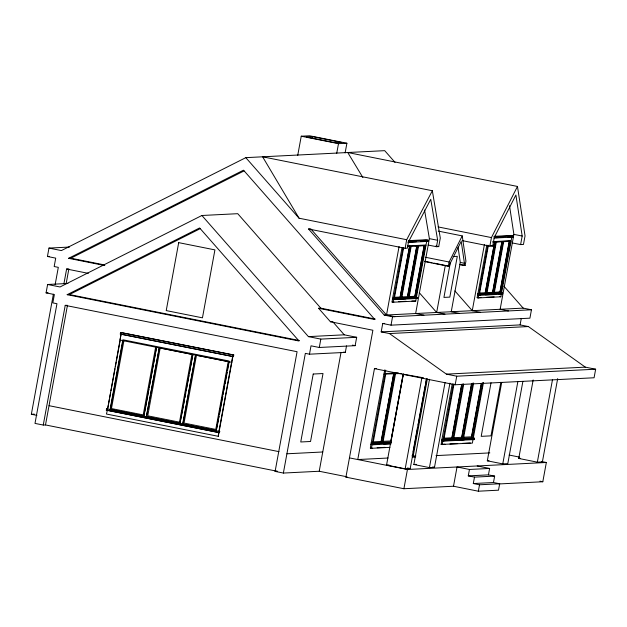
<?xml version="1.0" encoding="UTF-8"?>
<svg xmlns="http://www.w3.org/2000/svg" width="627" height="627" viewBox="0 0 627 627"><rect width="100%" height="100%" fill="white"/><g stroke="black" fill="none" stroke-linecap="round" stroke-linejoin="round"><path stroke-width="0.94" d="M110.274 409.862L122.994 340.571L123.895 340.751L111.449 408.569L143.215 414.917L155.661 347.099L156.562 347.287L143.92 416.171L110.352 409.455L109.717 409.886L215.86 431.11L215.931 430.702M55.145 284.627L58.311 267.353L54.173 266.53L55.717 258.136L47.433 256.482L48.977 248.088L69.519 247.054M43.255 425.051L65.224 305.365L297.08 351.716L275.112 471.402L277.353 471.292L45.497 424.941L43.255 425.051L34.994 423.405L56.963 303.719L52.825 302.888L54.361 294.518L46.077 292.864L47.613 284.486L67.959 283.467M36.891 415.372L31.35 414.267L53.381 294.228M63.978 283.42L66.619 269.014L68.116 268.944M66.219 283.302L68.86 268.905M45.497 424.941L67.465 305.255M232.891 356.583L120.282 334.073L120.572 332.467L233.746 354.945L233.448 356.551L232.648 356.465L218.933 431.235L219.724 431.321L219.481 432.661L106.308 410.176L106.559 408.843L107.632 408.914L109.388 399.344M219.724 431.321L219.168 431.352L218.274 436.306L106.418 414.016L107.389 410.254L106.308 410.176M231.849 362.335L120 340.046L121.074 334.16L107.632 408.914M109.741 397.432L110.618 392.651M110.971 390.739L115.007 368.731M115.36 366.819L116.238 362.038M116.591 360.125L119.396 344.811M119.749 342.898L120.102 340.986M110.07 409.47L122.861 339.787L229.004 361.003L216.213 430.694L218.423 420.153M144.092 415.215L144.445 413.295M144.798 411.383L148.834 389.383M149.187 387.47L153.223 365.463M153.576 363.55L155.159 354.937M155.512 353.025L156.389 348.244M159.282 347.828L146.357 416.728L159.282 347.828L192.85 354.537L190.569 366.975M160.183 348.009L147.737 415.826L179.494 422.175L191.94 354.357M192.85 354.537L179.925 423.437L183.366 406.202M183.719 404.29L184.597 399.501M184.949 397.589L185.827 392.808M186.18 390.895L188.986 375.589M189.338 373.668L190.216 368.888M182.919 423.97L195.569 355.078L182.645 423.977L216.495 430.678M228.228 361.607L215.782 429.424L184.024 423.076L196.47 355.258L229.137 361.795L227.554 370.4M218.776 418.24L219.129 416.328M219.481 414.416L222.812 396.233M223.165 394.32L223.518 392.408M223.87 390.496L224.748 385.707M225.093 383.795L227.201 372.313M219.481 432.661L218.682 432.567L218.274 436.306M219.207 431.219L233.181 354.976L233.746 354.945M297.707 155.48L301.242 136.216L309.644 135.793L346.896 143.238L345.132 152.87M312.293 138.598L312.646 136.67L341.668 142.47L335.492 142.784L306.47 136.984L312.646 136.67M336.73 153.294L338.494 143.661L346.896 143.238M275.112 471.402L283.373 473.056L305.341 353.369L309.479 354.192L345.328 352.39L346.519 345.877M309.479 354.192L311.016 345.822L319.292 347.476L355.141 345.673L356.677 337.302L344.254 334.818L308.413 336.621L201.902 215.492L60.035 286.97L47.613 284.486M319.292 347.476L320.828 339.105L356.677 337.302M283.373 473.056L319.221 471.253L341.01 352.523M493.473 482.531L494.648 476.112L474.49 477.123L473.307 483.542L493.473 482.531L499.68 483.77L498.504 490.189L478.338 491.207L453.501 486.238L403.906 488.739L345.916 477.147L372.885 330.241L330.429 321.753L318.594 308.288L320.836 308.178L375.181 319.041M376.404 368.527L374.452 368.629L357.766 459.552L388.089 458.023M374.452 368.629L455.171 384.766L594.082 377.767L595.65 369.209L585.304 367.14L528.373 326.557L389.469 333.556L381.192 331.895L382.729 323.508L384.688 323.407M394.791 316.659L386.514 315.005L399.078 246.521M415.505 297.049L417.574 297.457L417.386 298.46L394.532 299.612L392.463 299.197L402.064 247.485M410.591 298.546L416.25 298.264L415.732 301.07L393.09 302.214L392.055 302.002L392.463 299.197M393.09 302.214L393.607 299.4M403.098 247.689L393.787 298.397L395.323 298.875L416.916 297.496M394.344 298.374L403.647 247.665M394.532 299.612L394.72 298.609L417.574 297.457M391.013 325.162L392.549 316.768L531.453 309.777L529.917 318.171L391.013 325.162L382.729 323.508M392.549 316.768L384.273 315.115L308.531 228.98L405.12 248.292L406.688 239.726L432.332 190.733L262.611 156.805L299.063 218.212L406.688 239.726M391.068 443.861L372.979 444.77L370.91 444.355L384.712 369.922M389.9 447.372L371.396 448.305L370.361 448.093L370.91 444.355M371.396 448.305L372.085 444.559L378.904 444.214M385.746 370.134L372.328 443.218L374.1 443.391L374.021 443.791L391.256 442.921M373.065 443.179L385.856 373.496L398.302 372.869M372.979 444.77L373.222 443.43L391.334 442.521M401.155 298.029L410.638 246.364L409.603 246.16L400.12 297.817L394.352 298.131L401.703 297.997L411.187 246.333M416.783 245.792L407.448 296.657L401.923 296.932M382.149 442.725L394.791 373.841L393.756 373.637L381.114 442.521L373.01 442.944L382.885 442.686L395.527 373.802M408.522 297.66L417.997 245.996L416.963 245.784L407.479 297.449L408.522 297.66L409.07 297.629L418.554 245.964M424.15 245.423L414.808 296.289L409.29 296.563M401.703 297.997L400.669 297.794L414.847 297.08L424.33 245.416M414.847 297.08L415.881 297.284L425.474 245.024L407.683 245.917M403.153 374.107L390.887 440.969L383.246 441.353M426.728 378.598L410.215 468.565L405.175 468.816L386.545 465.093L403.232 374.17L423.546 377.807M403.396 374.1L390.934 442.027L381.851 442.482L382.885 442.686M407.871 242.39L427.865 241.379L428.084 240.18L426.015 239.765L408.875 240.627M424.565 210.029L429.385 238.636L415.638 313.539L423.915 315.193M428.21 245.055L436.486 246.709L437.662 240.29L430.757 199.292L408.538 241.756L407.362 248.174L405.12 248.292M436.486 246.709L438.728 246.599L440.295 238.033L432.332 190.733M405.175 468.816L421.861 377.893M403.906 488.739L407.44 469.482L546.344 462.483L542.81 481.748L498.99 483.95M444.951 314.135L436.666 312.481L445.311 265.393L433.923 263.121M412.59 454.081L412.237 456.001L413.734 456.056M412.942 452.153L417.535 427.112M417.888 425.184L418.248 423.264M418.601 421.336L423.194 396.295M423.546 394.367L425.137 385.699M425.49 383.779L426.376 378.959M415.897 455.947L412.613 456.119L412.417 457.185L415.239 457.044M413.217 455.954L427.355 378.912M424.487 261.514L448.329 266.279L449.12 262L462.232 235.893L438.273 231.104M450.366 262.329L443.932 297.41L449.81 297.112L457.295 256.341L453.094 256.553M449.951 383.121L434.487 467.35L429.432 467.601L413.851 464.489L429.487 379.304M458.063 247.203L460.289 262.431L451.236 311.744L459.513 313.398M459.881 264.665L464.019 265.487L464.427 263.262L461.229 241.364L449.857 263.998L449.449 266.224L448.329 266.279M464.019 265.487L465.132 265.433L465.924 261.153L462.232 235.893M429.432 467.601L445.068 382.423M473.095 437.967L474.474 438.242L474.224 439.574L443.751 441.11L441.682 440.695L452.255 383.865M469.153 439.574L473.048 439.378L472.366 443.124L441.134 444.433L441.823 440.695L451.62 440.46M442.168 444.645L442.858 440.899M453.29 384.069L443.101 439.558L444.872 439.731L444.802 440.13L473.526 438.688L473.597 438.281M443.838 439.527L454.026 384.03M443.751 441.11L444.002 439.778L474.474 438.242M455.171 384.766L456.746 376.2L595.65 369.209M480.548 312.34L472.264 310.686L484.428 244.428M500.62 292.762L502.689 293.177L502.501 294.181L479.647 295.325L477.578 294.917L477.758 293.914L480.431 294.596L502.031 293.209M498.536 294.118L501.365 293.977L500.848 296.783L478.205 297.927L477.171 297.715L477.578 294.917M477.868 293.906L486.818 245.11M461.66 384.312L451.84 437.803L443.242 438.234M461.895 384.327L451.887 438.861L443.791 439.284M481.575 276.656L481.928 274.744M478.205 297.927L478.714 295.113L480.603 295.019M478.903 294.11L487.861 245.322M443.712 439.268L452.921 439.065L463.11 383.575M479.451 294.087L488.409 245.29M479.647 295.325L479.835 294.322L502.689 293.177M452.921 439.065L453.658 439.025L463.666 384.492M462.099 240.596L489.859 246.145L491.435 237.586L517.463 186.446L347.75 152.518L362.868 177.496M489.859 246.145L492.72 245.996L494.295 237.437L515.896 195.005L522.181 236.034L520.606 244.593L511.993 242.876M479.389 293.828L486.27 293.742L495.745 242.077L494.711 241.873L485.235 293.538L479.467 293.844M486.27 293.742L486.818 293.718L496.302 242.053M471.473 383.818L461.66 437.309L454.019 437.693M471.716 383.834L461.707 438.367L462.742 438.571L463.478 438.532L473.659 383.042M453.501 486.238L457.036 466.982L469.458 469.466L489.624 468.447L488.441 474.866L468.275 475.885L469.458 469.466M462.742 438.571L472.93 383.081M501.898 241.513L492.556 292.37L487.038 292.652M502.078 241.505L492.595 293.162L493.629 293.373L494.186 293.342L503.661 241.677M493.629 293.373L503.113 241.708M481.293 383.324L471.48 436.815L463.839 437.199M453.658 439.025L452.623 438.822L471.528 437.873L481.536 383.34M471.528 437.873L472.562 438.077L482.743 382.588M493.48 292.323L499.923 292.002L509.257 241.136M483.48 382.548L473.299 438.038L472.562 438.077M494.123 293.091L499.962 292.793L509.445 241.129L510.48 241.34M499.962 292.793L500.997 293.005L510.59 240.737L492.791 241.63M493.935 238.056L512.98 237.1L513.199 235.893L511.13 235.478L493.99 236.34M509.516 205.758L513.897 234.38L500.15 309.283L508.434 310.937M491.035 382.752L481.199 436.345L490.996 435.851L500.832 382.258M478.338 491.207L479.522 484.789L499.68 483.77M522.887 381.381L507.792 463.643L502.768 463.894L487.312 460.806L501.71 382.368M381.192 331.895L520.096 324.904L521.296 318.383M502.768 463.894L517.863 381.631M557.669 378.637L542.386 461.903L537.347 462.162L518.748 458.439L533.154 379.962M537.347 462.162L552.458 379.852M395.018 162.377L384.712 150.66L245.808 157.651L61.391 250.573L48.977 248.088M104.819 265.558L68.586 258.316L243.511 170.176L374.844 319.535L318.594 308.288M68.586 258.316L70.827 258.199L244.005 170.944M67.183 294.666L199.613 227.946L299.04 341.017L67.183 294.666L69.425 294.557L299.369 340.524M69.425 294.557L200.115 228.706M201.902 215.492L237.743 213.689L320.836 308.178M308.531 228.98L310.02 228.902M47.433 256.482L49.392 256.38M408.091 241.183L428.084 240.18M494.154 236.849L513.199 235.893M408.796 242.085L416.344 241.701M421.062 241.466L426.728 241.183L416.438 297.261L415.881 297.284M495.8 237.704L503.348 237.32M508.066 237.084L511.836 236.896L501.545 292.974L500.997 293.005M409.603 246.16L400.081 297.026L393.638 297.355M414.941 245.886L417.519 245.76M418.624 245.706L423.225 245.47M494.711 241.873L485.196 292.746L479.671 293.021M495.448 241.834L498.214 241.693M502.815 241.466L509.445 241.129M407.715 246.513L425.913 245.596M492.83 242.226L511.029 241.309M520.606 244.593L523.467 244.452L525.042 235.893L517.463 186.446M46.077 292.864L48.02 292.762M65.224 305.365L66.713 305.294M493.151 293.138L485.784 293.507L486.818 293.718M398.325 299.165L405.873 298.781M485.322 294.784L493.817 294.353M392.055 302.002L393.944 301.908M398.662 301.673L406.21 301.289M411.868 301.007L415.732 301.07M477.171 297.715L480.94 297.527M486.599 297.245L494.154 296.861M384.273 315.115L523.177 308.123L531.453 309.777M330.429 321.753L331.926 321.675M120.282 334.073L121.356 334.144M393.756 373.637L381.067 441.463L372.469 441.894M395.692 373.535L398.553 373.394M401.883 373.48L383.936 374.131M389.469 333.556L446.393 374.131L585.304 367.14M31.35 414.267L34.281 414.118M456.495 440.209L464.286 439.817M383.771 443.971L390.59 443.626M441.134 444.433L445.029 444.237M449.904 443.994L457.694 443.602M462.561 443.36L470.352 442.968M370.361 448.093L372.313 447.999M377.18 447.749L384.97 447.357M286.907 453.791L322.756 451.989M436.024 455.61L489.82 452.898M386.545 465.093L389.061 464.968M518.748 458.439L520.426 458.353M413.851 464.489L416.383 464.356M487.312 460.806L488.989 460.72M345.916 477.147L347.413 477.076M110.328 409.462L143.92 416.171M301.242 136.216L338.494 143.661M513.897 234.38L522.181 236.034M511.601 236.818L512.98 237.1M438.046 226.911L491.435 237.586M490.808 245.619L492.72 245.996M429.385 238.636L437.662 240.29M426.485 241.105L427.865 241.379M435.859 246.027L438.728 246.599M460.289 262.431L464.427 263.262M425.341 257.25L449.12 262M459.411 264.288L465.132 265.433M424.44 261.224L432.027 262.744M446.134 265.566L447.796 265.895M499.147 291.845L499.923 292.002M501.122 293.898L502.501 294.181M499.813 296.579L500.848 296.783M477.758 293.914L479.835 294.322M416.007 298.186L417.386 298.46M392.651 298.193L394.72 298.609M520.096 324.904L528.373 326.557M70.827 258.199L104.2 264.876M66.619 269.014L88.321 273.356M352.382 345.124L355.141 345.673M308.413 336.621L320.828 339.105M343.667 352.06L345.328 352.39M446.393 374.131L456.746 376.2M120.572 332.467L233.181 354.976M232.93 356.45L233.448 356.551M121.074 334.16L232.648 356.465M472.155 439.166L474.224 439.574M462.444 438.328L463.478 438.532M441.925 439.362L444.002 439.778M509.085 455.037L519.595 457.138M541.571 461.527L546.344 462.483M371.153 443.023L373.222 443.43M477.202 465.963L489.624 468.447M539.957 481.175L542.81 481.748M412.096 456.009L412.613 456.119M488.441 474.866L494.648 476.112M432.661 466.982L434.487 467.35M468.275 475.885L474.49 477.123M407.425 468.001L410.215 468.565M146.64 416.712L180.208 423.421M106.559 408.843L219.168 431.352M349.451 457.89L407.44 469.482M108.063 410.458L218.682 432.567M473.307 483.542L479.522 484.789M49.031 405.685L278.968 451.644M319.221 471.253L346.292 476.661M503.857 286.155L523.177 308.123M454.888 290.92L472.264 310.686M419.314 292.738L436.666 312.481M310.773 228.871L386.514 315.005M245.808 157.651L299.063 218.212M332.671 321.635L344.254 334.818M178.695 242.641L166.226 310.592L202.45 317.834L214.92 249.883L178.695 242.641M313.218 374.029L300.748 441.98L310.545 441.486L323.015 373.535L313.218 374.029"/></g></svg>
